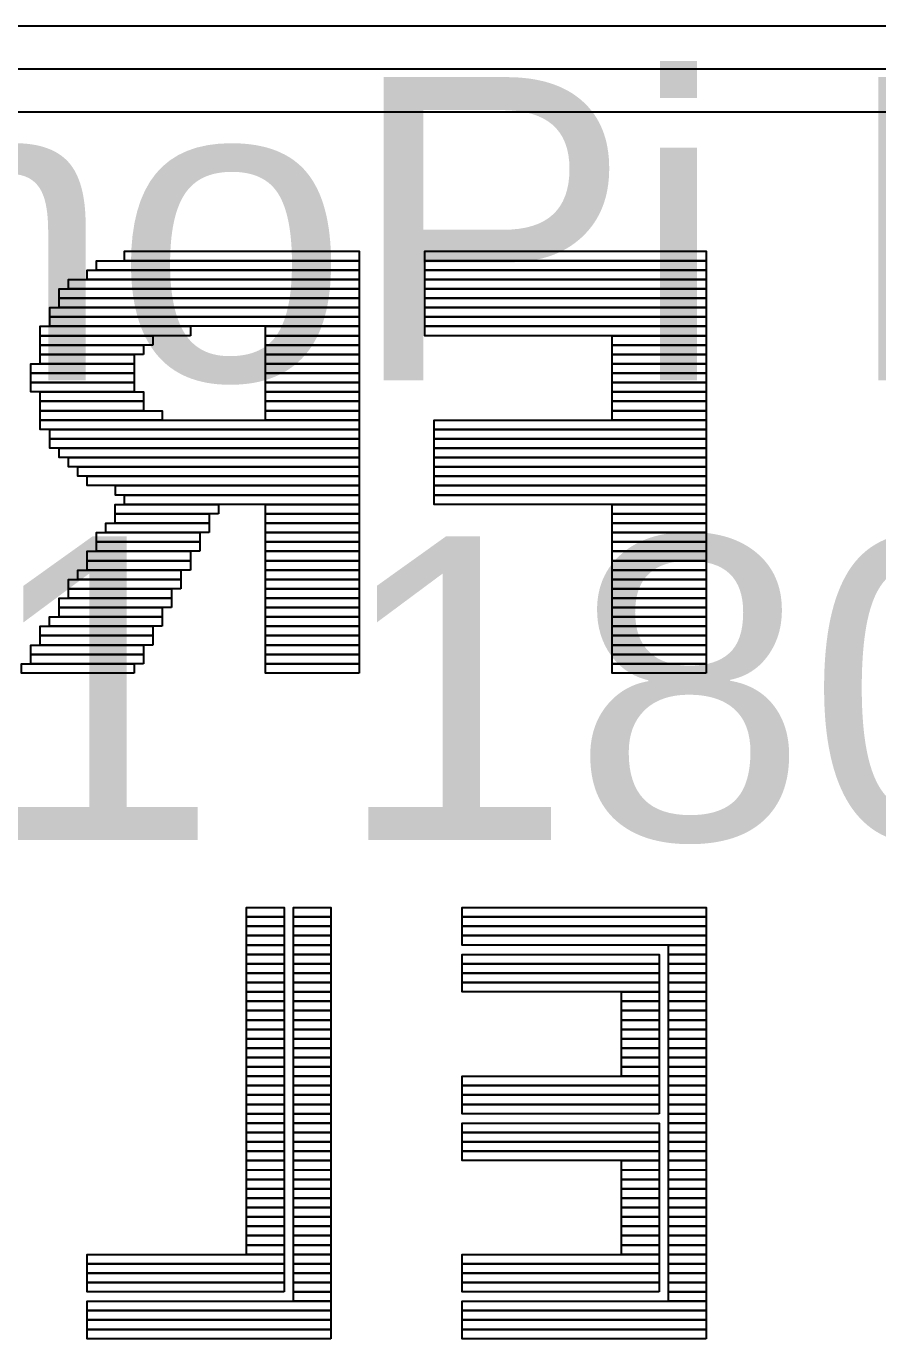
# Model space of a CAD drawing. Header units: millimetres. Extents: x -2.4 to 42.3, y -2.6 to 40.2.
# Drawn here: x 21.741 to 23.736, y 15.507 to 18.584 of the extents above; entities that cross this region are included whole.
import ezdxf

# ---------------------------------------------------------------- set-up
doc = ezdxf.new("R2010")
doc.units = ezdxf.units.MM
doc.header["$MEASUREMENT"] = 0
doc.layers.add('SILK-BOT', color=6, linetype='Continuous')
doc.layers.add('SILK-TOP', color=7, linetype='Continuous')

msp = doc.modelspace()

# ---------------------------------------------------------------- linework, layer by layer
at = {"layer": 'SILK-BOT'}
for p, q in [((27.8262, 18.5842), (13.8258, 18.5842)), ((27.8262, 18.4838), (13.8258, 18.4838)), ((13.8258, 18.3835), (27.8262, 18.3835))]:
    msp.add_line(p, q, dxfattribs=at)
for points in [[(22.5208, 18.0125), (21.9054, 18.0125), (21.9054, 18.0345), (22.5208, 18.0345), (22.5208, 18.0125)], [(22.5207, 18.0345), (21.9712, 18.0345), (21.9712, 18.0565), (22.5207, 18.0565), (22.5207, 18.0345)], [(23.334, 18.0345), (22.6746, 18.0345), (22.6746, 18.0565), (23.334, 18.0565), (23.334, 18.0345)], [(23.334, 18.0125), (22.6746, 18.0125), (22.6746, 18.0345), (23.334, 18.0345), (23.334, 18.0125)], [(22.5208, 17.9906), (21.8834, 17.9906), (21.8834, 18.0126), (22.5208, 18.0126), (22.5208, 17.9906)], [(23.334, 17.9906), (22.6746, 17.9906), (22.6746, 18.0126), (23.334, 18.0126), (23.334, 17.9906)], [(22.5208, 17.9686), (21.8394, 17.9686), (21.8394, 17.9906), (22.5208, 17.9906), (22.5208, 17.9686)], [(23.334, 17.9686), (22.6746, 17.9686), (22.6746, 17.9906), (23.334, 17.9906), (23.334, 17.9686)], [(22.5208, 17.9466), (21.8176, 17.9466), (21.8176, 17.9686), (22.5208, 17.9686), (22.5208, 17.9466)], [(22.5208, 17.9247), (21.8176, 17.9247), (21.8176, 17.9466), (22.5208, 17.9466), (22.5208, 17.9247)], [(23.334, 17.9466), (22.6746, 17.9466), (22.6746, 17.9686), (23.334, 17.9686), (23.334, 17.9466)], [(23.334, 17.9247), (22.6746, 17.9247), (22.6746, 17.9466), (23.334, 17.9466), (23.334, 17.9247)], [(22.5208, 17.9026), (21.7955, 17.9026), (21.7955, 17.9247), (22.5208, 17.9247), (22.5208, 17.9026)], [(23.334, 17.9026), (22.6746, 17.9026), (22.6746, 17.9247), (23.334, 17.9247), (23.334, 17.9026)], [(22.1252, 17.8587), (21.7735, 17.8587), (21.7735, 17.8807), (22.1252, 17.8807), (22.1252, 17.8587)], [(22.5208, 17.8807), (21.7955, 17.8807), (21.7955, 17.9027), (22.5208, 17.9027), (22.5208, 17.8807)], [(22.5208, 17.8587), (22.301, 17.8587), (22.301, 17.8807), (22.5208, 17.8807), (22.5208, 17.8587)], [(23.334, 17.8807), (22.6746, 17.8807), (22.6746, 17.9027), (23.334, 17.9027), (23.334, 17.8807)], [(23.334, 17.8587), (22.6746, 17.8587), (22.6746, 17.8807), (23.334, 17.8807), (23.334, 17.8587)], [(22.0371, 17.8367), (21.7734, 17.8367), (21.7734, 17.8587), (22.0371, 17.8587), (22.0371, 17.8367)], [(22.5208, 17.8367), (22.301, 17.8367), (22.301, 17.8587), (22.5208, 17.8587), (22.5208, 17.8367)], [(23.334, 17.8367), (23.1142, 17.8367), (23.1142, 17.8587), (23.334, 17.8587), (23.334, 17.8367)], [(22.0153, 17.8147), (21.7735, 17.8147), (21.7735, 17.8367), (22.0153, 17.8367), (22.0153, 17.8147)], [(22.5208, 17.8147), (22.301, 17.8147), (22.301, 17.8367), (22.5208, 17.8367), (22.5208, 17.8147)], [(23.334, 17.8147), (23.1142, 17.8147), (23.1142, 17.8367), (23.334, 17.8367), (23.334, 17.8147)], [(21.9933, 17.7708), (21.7515, 17.7708), (21.7515, 17.7929), (21.9933, 17.7929), (21.9933, 17.7708)], [(21.9933, 17.7929), (21.7735, 17.7929), (21.7735, 17.8148), (21.9933, 17.8148), (21.9933, 17.7929)], [(22.5208, 17.7929), (22.301, 17.7929), (22.301, 17.8148), (22.5208, 17.8148), (22.5208, 17.7929)], [(22.5208, 17.7708), (22.301, 17.7708), (22.301, 17.7929), (22.5208, 17.7929), (22.5208, 17.7708)], [(23.334, 17.7929), (23.1142, 17.7929), (23.1142, 17.8148), (23.334, 17.8148), (23.334, 17.7929)], [(23.334, 17.7708), (23.1142, 17.7708), (23.1142, 17.7929), (23.334, 17.7929), (23.334, 17.7708)], [(21.9933, 17.7488), (21.7515, 17.7488), (21.7515, 17.7708), (21.9933, 17.7708), (21.9933, 17.7488)], [(22.5208, 17.7488), (22.301, 17.7488), (22.301, 17.7708), (22.5208, 17.7708), (22.5208, 17.7488)], [(23.334, 17.7488), (23.1142, 17.7488), (23.1142, 17.7708), (23.334, 17.7708), (23.334, 17.7488)], [(21.9933, 17.7268), (21.7515, 17.7268), (21.7515, 17.7488), (21.9933, 17.7488), (21.9933, 17.7268)], [(22.0153, 17.7048), (21.7735, 17.7048), (21.7735, 17.7268), (22.0153, 17.7268), (22.0153, 17.7048)], [(22.5208, 17.7268), (22.301, 17.7268), (22.301, 17.7488), (22.5208, 17.7488), (22.5208, 17.7268)], [(22.5208, 17.7048), (22.301, 17.7048), (22.301, 17.7268), (22.5208, 17.7268), (22.5208, 17.7048)], [(23.334, 17.7268), (23.1142, 17.7268), (23.1142, 17.7488), (23.334, 17.7488), (23.334, 17.7268)], [(23.334, 17.7048), (23.1142, 17.7048), (23.1142, 17.7268), (23.334, 17.7268), (23.334, 17.7048)], [(22.0153, 17.6829), (21.7735, 17.6829), (21.7735, 17.7049), (22.0153, 17.7049), (22.0153, 17.6829)], [(22.5208, 17.6829), (22.301, 17.6829), (22.301, 17.7049), (22.5208, 17.7049), (22.5208, 17.6829)], [(23.334, 17.6829), (23.1142, 17.6829), (23.1142, 17.7049), (23.334, 17.7049), (23.334, 17.6829)], [(22.0592, 17.6609), (21.7734, 17.6609), (21.7734, 17.6829), (22.0592, 17.6829), (22.0592, 17.6609)], [(22.5208, 17.6609), (22.301, 17.6609), (22.301, 17.6829), (22.5208, 17.6829), (22.5208, 17.6609)], [(23.334, 17.6609), (23.1142, 17.6609), (23.1142, 17.6829), (23.334, 17.6829), (23.334, 17.6609)], [(22.5207, 17.6389), (21.7735, 17.6389), (21.7735, 17.6609), (22.5207, 17.6609), (22.5207, 17.6389)], [(22.5208, 17.6169), (21.7955, 17.6169), (21.7955, 17.6389), (22.5208, 17.6389), (22.5208, 17.6169)], [(23.334, 17.6389), (22.6966, 17.6389), (22.6966, 17.6609), (23.334, 17.6609), (23.334, 17.6389)], [(23.334, 17.6169), (22.6966, 17.6169), (22.6966, 17.6389), (23.334, 17.6389), (23.334, 17.6169)], [(22.5208, 17.595), (21.7955, 17.595), (21.7955, 17.617), (22.5208, 17.617), (22.5208, 17.595)], [(23.334, 17.595), (22.6966, 17.595), (22.6966, 17.617), (23.334, 17.617), (23.334, 17.595)], [(22.5208, 17.573), (21.8176, 17.573), (21.8176, 17.595), (22.5208, 17.595), (22.5208, 17.573)], [(22.5208, 17.551), (21.8394, 17.551), (21.8394, 17.573), (22.5208, 17.573), (22.5208, 17.551)], [(23.334, 17.573), (22.6966, 17.573), (22.6966, 17.595), (23.334, 17.595), (23.334, 17.573)], [(23.334, 17.551), (22.6966, 17.551), (22.6966, 17.573), (23.334, 17.573), (23.334, 17.551)], [(22.5208, 17.529), (21.8614, 17.529), (21.8614, 17.551), (22.5208, 17.551), (22.5208, 17.529)], [(23.334, 17.529), (22.6966, 17.529), (22.6966, 17.551), (23.334, 17.551), (23.334, 17.529)], [(22.5208, 17.5071), (21.8834, 17.5071), (21.8834, 17.529), (22.5208, 17.529), (22.5208, 17.5071)], [(23.334, 17.5071), (22.6966, 17.5071), (22.6966, 17.529), (23.334, 17.529), (23.334, 17.5071)], [(22.5208, 17.4851), (21.9494, 17.4851), (21.9494, 17.5072), (22.5208, 17.5072), (22.5208, 17.4851)], [(22.5207, 17.4631), (21.9712, 17.4631), (21.9712, 17.4851), (22.5207, 17.4851), (22.5207, 17.4631)], [(23.334, 17.4851), (22.6966, 17.4851), (22.6966, 17.5072), (23.334, 17.5072), (23.334, 17.4851)], [(23.334, 17.4631), (22.6966, 17.4631), (22.6966, 17.4851), (23.334, 17.4851), (23.334, 17.4631)], [(22.1911, 17.4411), (21.9493, 17.4411), (21.9493, 17.4631), (22.1911, 17.4631), (22.1911, 17.4411)], [(22.5208, 17.4411), (22.301, 17.4411), (22.301, 17.4631), (22.5208, 17.4631), (22.5208, 17.4411)], [(23.334, 17.4411), (23.1142, 17.4411), (23.1142, 17.4631), (23.334, 17.4631), (23.334, 17.4411)], [(22.169, 17.3971), (21.9274, 17.3971), (21.9274, 17.4191), (22.169, 17.4191), (22.169, 17.3971)], [(22.1691, 17.4191), (21.9493, 17.4191), (21.9493, 17.4411), (22.1691, 17.4411), (22.1691, 17.4191)], [(22.5208, 17.4191), (22.301, 17.4191), (22.301, 17.4411), (22.5208, 17.4411), (22.5208, 17.4191)], [(22.5208, 17.3971), (22.301, 17.3971), (22.301, 17.4191), (22.5208, 17.4191), (22.5208, 17.3971)], [(23.334, 17.4191), (23.1142, 17.4191), (23.1142, 17.4411), (23.334, 17.4411), (23.334, 17.4191)], [(23.334, 17.3971), (23.1142, 17.3971), (23.1142, 17.4191), (23.334, 17.4191), (23.334, 17.3971)], [(22.1472, 17.3753), (21.9054, 17.3753), (21.9054, 17.3972), (22.1472, 17.3972), (22.1472, 17.3753)], [(22.5208, 17.3753), (22.301, 17.3753), (22.301, 17.3972), (22.5208, 17.3972), (22.5208, 17.3753)], [(23.334, 17.3753), (23.1142, 17.3753), (23.1142, 17.3972), (23.334, 17.3972), (23.334, 17.3753)], [(22.1472, 17.3532), (21.9054, 17.3532), (21.9054, 17.3753), (22.1472, 17.3753), (22.1472, 17.3532)], [(22.5208, 17.3532), (22.301, 17.3532), (22.301, 17.3753), (22.5208, 17.3753), (22.5208, 17.3532)], [(23.334, 17.3532), (23.1142, 17.3532), (23.1142, 17.3753), (23.334, 17.3753), (23.334, 17.3532)], [(22.1252, 17.3312), (21.8834, 17.3312), (21.8834, 17.3532), (22.1252, 17.3532), (22.1252, 17.3312)], [(22.1252, 17.3092), (21.8834, 17.3092), (21.8834, 17.3312), (22.1252, 17.3312), (22.1252, 17.3092)], [(22.5208, 17.3312), (22.301, 17.3312), (22.301, 17.3532), (22.5208, 17.3532), (22.5208, 17.3312)], [(22.5208, 17.3092), (22.301, 17.3092), (22.301, 17.3312), (22.5208, 17.3312), (22.5208, 17.3092)], [(23.334, 17.3312), (23.1142, 17.3312), (23.1142, 17.3532), (23.334, 17.3532), (23.334, 17.3312)], [(23.334, 17.3092), (23.1142, 17.3092), (23.1142, 17.3312), (23.334, 17.3312), (23.334, 17.3092)], [(22.1032, 17.2873), (21.8614, 17.2873), (21.8614, 17.3093), (22.1032, 17.3093), (22.1032, 17.2873)], [(22.5208, 17.2873), (22.301, 17.2873), (22.301, 17.3093), (22.5208, 17.3093), (22.5208, 17.2873)], [(23.334, 17.2873), (23.1142, 17.2873), (23.1142, 17.3093), (23.334, 17.3093), (23.334, 17.2873)], [(22.1032, 17.2653), (21.8394, 17.2653), (21.8394, 17.2873), (22.1032, 17.2873), (22.1032, 17.2653)], [(22.0812, 17.2433), (21.8394, 17.2433), (21.8394, 17.2653), (22.0812, 17.2653), (22.0812, 17.2433)], [(22.5208, 17.2653), (22.301, 17.2653), (22.301, 17.2873), (22.5208, 17.2873), (22.5208, 17.2653)], [(22.5208, 17.2433), (22.301, 17.2433), (22.301, 17.2653), (22.5208, 17.2653), (22.5208, 17.2433)], [(23.334, 17.2653), (23.1142, 17.2653), (23.1142, 17.2873), (23.334, 17.2873), (23.334, 17.2653)], [(23.334, 17.2433), (23.1142, 17.2433), (23.1142, 17.2653), (23.334, 17.2653), (23.334, 17.2433)], [(22.0812, 17.2214), (21.8174, 17.2214), (21.8174, 17.2433), (22.0812, 17.2433), (22.0812, 17.2214)], [(22.5208, 17.2214), (22.301, 17.2214), (22.301, 17.2433), (22.5208, 17.2433), (22.5208, 17.2214)], [(23.334, 17.2214), (23.1142, 17.2214), (23.1142, 17.2433), (23.334, 17.2433), (23.334, 17.2214)], [(22.0592, 17.1993), (21.8174, 17.1993), (21.8174, 17.2214), (22.0592, 17.2214), (22.0592, 17.1993)], [(22.5208, 17.1993), (22.301, 17.1993), (22.301, 17.2214), (22.5208, 17.2214), (22.5208, 17.1993)], [(23.334, 17.1993), (23.1142, 17.1993), (23.1142, 17.2214), (23.334, 17.2214), (23.334, 17.1993)], [(22.0371, 17.1554), (21.7734, 17.1554), (21.7734, 17.1774), (22.0371, 17.1774), (22.0371, 17.1554)], [(22.0592, 17.1774), (21.7954, 17.1774), (21.7954, 17.1994), (22.0592, 17.1994), (22.0592, 17.1774)], [(22.5208, 17.1774), (22.301, 17.1774), (22.301, 17.1994), (22.5208, 17.1994), (22.5208, 17.1774)], [(22.5208, 17.1554), (22.301, 17.1554), (22.301, 17.1774), (22.5208, 17.1774), (22.5208, 17.1554)], [(23.334, 17.1774), (23.1142, 17.1774), (23.1142, 17.1994), (23.334, 17.1994), (23.334, 17.1774)], [(23.334, 17.1554), (23.1142, 17.1554), (23.1142, 17.1774), (23.334, 17.1774), (23.334, 17.1554)], [(22.0371, 17.1334), (21.7734, 17.1334), (21.7734, 17.1554), (22.0371, 17.1554), (22.0371, 17.1334)], [(22.5208, 17.1334), (22.301, 17.1334), (22.301, 17.1554), (22.5208, 17.1554), (22.5208, 17.1334)], [(23.334, 17.1334), (23.1142, 17.1334), (23.1142, 17.1554), (23.334, 17.1554), (23.334, 17.1334)], [(22.0153, 17.1114), (21.7515, 17.1114), (21.7515, 17.1334), (22.0153, 17.1334), (22.0153, 17.1114)], [(22.0153, 17.0894), (21.7515, 17.0894), (21.7515, 17.1114), (22.0153, 17.1114), (22.0153, 17.0894)], [(22.5208, 17.1114), (22.301, 17.1114), (22.301, 17.1334), (22.5208, 17.1334), (22.5208, 17.1114)], [(22.5208, 17.0894), (22.301, 17.0894), (22.301, 17.1114), (22.5208, 17.1114), (22.5208, 17.0894)], [(23.334, 17.1114), (23.1142, 17.1114), (23.1142, 17.1334), (23.334, 17.1334), (23.334, 17.1114)], [(23.334, 17.0894), (23.1142, 17.0894), (23.1142, 17.1114), (23.334, 17.1114), (23.334, 17.0894)], [(21.9932, 17.0675), (21.7296, 17.0675), (21.7296, 17.0896), (21.9932, 17.0896), (21.9932, 17.0675)], [(22.5208, 17.0675), (22.301, 17.0675), (22.301, 17.0896), (22.5208, 17.0896), (22.5208, 17.0675)], [(23.334, 17.0675), (23.1142, 17.0675), (23.1142, 17.0896), (23.334, 17.0896), (23.334, 17.0675)], [(22.3448, 16.496), (22.257, 16.496), (22.257, 16.5181), (22.3448, 16.5181), (22.3448, 16.496)], [(22.3448, 16.4741), (22.257, 16.4741), (22.257, 16.4961), (22.3448, 16.4961), (22.3448, 16.4741)], [(22.4548, 16.496), (22.3668, 16.496), (22.3668, 16.5181), (22.4548, 16.5181), (22.4548, 16.496)], [(22.4548, 16.4741), (22.3668, 16.4741), (22.3668, 16.4961), (22.4548, 16.4961), (22.4548, 16.4741)], [(23.334, 16.496), (22.7624, 16.496), (22.7624, 16.5181), (23.334, 16.5181), (23.334, 16.496)], [(23.334, 16.4741), (22.7624, 16.4741), (22.7624, 16.4961), (23.334, 16.4961), (23.334, 16.4741)], [(22.3448, 16.4521), (22.257, 16.4521), (22.257, 16.4741), (22.3448, 16.4741), (22.3448, 16.4521)], [(22.4548, 16.4521), (22.3668, 16.4521), (22.3668, 16.4741), (22.4548, 16.4741), (22.4548, 16.4521)], [(23.334, 16.4521), (22.7624, 16.4521), (22.7624, 16.4741), (23.334, 16.4741), (23.334, 16.4521)], [(22.3448, 16.4301), (22.257, 16.4301), (22.257, 16.4521), (22.3448, 16.4521), (22.3448, 16.4301)], [(22.4548, 16.4301), (22.3668, 16.4301), (22.3668, 16.4521), (22.4548, 16.4521), (22.4548, 16.4301)], [(23.334, 16.4301), (22.7624, 16.4301), (22.7624, 16.4521), (23.334, 16.4521), (23.334, 16.4301)], [(22.3448, 16.4081), (22.257, 16.4081), (22.257, 16.4301), (22.3448, 16.4301), (22.3448, 16.4081)], [(22.3448, 16.3863), (22.257, 16.3863), (22.257, 16.4082), (22.3448, 16.4082), (22.3448, 16.3863)], [(22.4548, 16.4081), (22.3668, 16.4081), (22.3668, 16.4301), (22.4548, 16.4301), (22.4548, 16.4081)], [(22.4548, 16.3863), (22.3668, 16.3863), (22.3668, 16.4082), (22.4548, 16.4082), (22.4548, 16.3863)], [(23.2241, 16.3863), (22.7625, 16.3863), (22.7625, 16.4082), (23.2241, 16.4082), (23.2241, 16.3863)], [(23.334, 16.4081), (23.246, 16.4081), (23.246, 16.4301), (23.334, 16.4301), (23.334, 16.4081)], [(23.334, 16.3863), (23.246, 16.3863), (23.246, 16.4082), (23.334, 16.4082), (23.334, 16.3863)], [(22.3448, 16.3642), (22.257, 16.3642), (22.257, 16.3863), (22.3448, 16.3863), (22.3448, 16.3642)], [(22.4548, 16.3642), (22.3668, 16.3642), (22.3668, 16.3863), (22.4548, 16.3863), (22.4548, 16.3642)], [(23.2241, 16.3642), (22.7625, 16.3642), (22.7625, 16.3863), (23.2241, 16.3863), (23.2241, 16.3642)], [(23.334, 16.3642), (23.246, 16.3642), (23.246, 16.3863), (23.334, 16.3863), (23.334, 16.3642)], [(22.3448, 16.3422), (22.257, 16.3422), (22.257, 16.3642), (22.3448, 16.3642), (22.3448, 16.3422)], [(22.3448, 16.3202), (22.257, 16.3202), (22.257, 16.3422), (22.3448, 16.3422), (22.3448, 16.3202)], [(22.4548, 16.3422), (22.3668, 16.3422), (22.3668, 16.3642), (22.4548, 16.3642), (22.4548, 16.3422)], [(22.4548, 16.3202), (22.3668, 16.3202), (22.3668, 16.3422), (22.4548, 16.3422), (22.4548, 16.3202)], [(23.2241, 16.3422), (22.7625, 16.3422), (22.7625, 16.3642), (23.2241, 16.3642), (23.2241, 16.3422)], [(23.2241, 16.3202), (22.7625, 16.3202), (22.7625, 16.3422), (23.2241, 16.3422), (23.2241, 16.3202)], [(23.334, 16.3422), (23.246, 16.3422), (23.246, 16.3642), (23.334, 16.3642), (23.334, 16.3422)], [(23.334, 16.3202), (23.246, 16.3202), (23.246, 16.3422), (23.334, 16.3422), (23.334, 16.3202)], [(22.3448, 16.2982), (22.257, 16.2982), (22.257, 16.3202), (22.3448, 16.3202), (22.3448, 16.2982)], [(22.4548, 16.2982), (22.3668, 16.2982), (22.3668, 16.3202), (22.4548, 16.3202), (22.4548, 16.2982)], [(23.2241, 16.2982), (23.1361, 16.2982), (23.1361, 16.3202), (23.2241, 16.3202), (23.2241, 16.2982)], [(23.334, 16.2982), (23.246, 16.2982), (23.246, 16.3202), (23.334, 16.3202), (23.334, 16.2982)], [(22.3448, 16.2763), (22.257, 16.2763), (22.257, 16.2983), (22.3448, 16.2983), (22.3448, 16.2763)], [(22.4548, 16.2763), (22.3668, 16.2763), (22.3668, 16.2983), (22.4548, 16.2983), (22.4548, 16.2763)], [(23.2241, 16.2763), (23.1361, 16.2763), (23.1361, 16.2983), (23.2241, 16.2983), (23.2241, 16.2763)], [(23.334, 16.2763), (23.246, 16.2763), (23.246, 16.2983), (23.334, 16.2983), (23.334, 16.2763)], [(22.3448, 16.2543), (22.257, 16.2543), (22.257, 16.2763), (22.3448, 16.2763), (22.3448, 16.2543)], [(22.3448, 16.2324), (22.257, 16.2324), (22.257, 16.2543), (22.3448, 16.2543), (22.3448, 16.2324)], [(22.4548, 16.2543), (22.3668, 16.2543), (22.3668, 16.2763), (22.4548, 16.2763), (22.4548, 16.2543)], [(22.4548, 16.2324), (22.3668, 16.2324), (22.3668, 16.2543), (22.4548, 16.2543), (22.4548, 16.2324)], [(23.2241, 16.2543), (23.1361, 16.2543), (23.1361, 16.2763), (23.2241, 16.2763), (23.2241, 16.2543)], [(23.2241, 16.2324), (23.1361, 16.2324), (23.1361, 16.2543), (23.2241, 16.2543), (23.2241, 16.2324)], [(23.334, 16.2543), (23.246, 16.2543), (23.246, 16.2763), (23.334, 16.2763), (23.334, 16.2543)], [(23.334, 16.2324), (23.246, 16.2324), (23.246, 16.2543), (23.334, 16.2543), (23.334, 16.2324)], [(22.3448, 16.2103), (22.257, 16.2103), (22.257, 16.2324), (22.3448, 16.2324), (22.3448, 16.2103)], [(22.4548, 16.2103), (22.3668, 16.2103), (22.3668, 16.2324), (22.4548, 16.2324), (22.4548, 16.2103)], [(23.2241, 16.2103), (23.1361, 16.2103), (23.1361, 16.2324), (23.2241, 16.2324), (23.2241, 16.2103)], [(23.334, 16.2103), (23.246, 16.2103), (23.246, 16.2324), (23.334, 16.2324), (23.334, 16.2103)], [(22.3448, 16.1884), (22.257, 16.1884), (22.257, 16.2104), (22.3448, 16.2104), (22.3448, 16.1884)], [(22.3448, 16.1664), (22.257, 16.1664), (22.257, 16.1884), (22.3448, 16.1884), (22.3448, 16.1664)], [(22.4548, 16.1884), (22.3668, 16.1884), (22.3668, 16.2104), (22.4548, 16.2104), (22.4548, 16.1884)], [(22.4548, 16.1664), (22.3668, 16.1664), (22.3668, 16.1884), (22.4548, 16.1884), (22.4548, 16.1664)], [(23.2241, 16.1884), (23.1361, 16.1884), (23.1361, 16.2104), (23.2241, 16.2104), (23.2241, 16.1884)], [(23.2241, 16.1664), (23.1361, 16.1664), (23.1361, 16.1884), (23.2241, 16.1884), (23.2241, 16.1664)], [(23.334, 16.1884), (23.246, 16.1884), (23.246, 16.2104), (23.334, 16.2104), (23.334, 16.1884)], [(23.334, 16.1664), (23.246, 16.1664), (23.246, 16.1884), (23.334, 16.1884), (23.334, 16.1664)], [(22.3448, 16.1444), (22.257, 16.1444), (22.257, 16.1664), (22.3448, 16.1664), (22.3448, 16.1444)], [(22.4548, 16.1444), (22.3668, 16.1444), (22.3668, 16.1664), (22.4548, 16.1664), (22.4548, 16.1444)], [(23.2241, 16.1444), (23.1361, 16.1444), (23.1361, 16.1664), (23.2241, 16.1664), (23.2241, 16.1444)], [(23.334, 16.1444), (23.246, 16.1444), (23.246, 16.1664), (23.334, 16.1664), (23.334, 16.1444)], [(22.3448, 16.1224), (22.257, 16.1224), (22.257, 16.1444), (22.3448, 16.1444), (22.3448, 16.1224)], [(22.4548, 16.1224), (22.3668, 16.1224), (22.3668, 16.1444), (22.4548, 16.1444), (22.4548, 16.1224)], [(23.2241, 16.1224), (23.1361, 16.1224), (23.1361, 16.1444), (23.2241, 16.1444), (23.2241, 16.1224)], [(23.334, 16.1224), (23.246, 16.1224), (23.246, 16.1444), (23.334, 16.1444), (23.334, 16.1224)], [(22.3448, 16.1004), (22.257, 16.1004), (22.257, 16.1224), (22.3448, 16.1224), (22.3448, 16.1004)], [(22.3448, 16.0785), (22.257, 16.0785), (22.257, 16.1006), (22.3448, 16.1006), (22.3448, 16.0785)], [(22.4548, 16.1004), (22.3668, 16.1004), (22.3668, 16.1224), (22.4548, 16.1224), (22.4548, 16.1004)], [(22.4548, 16.0785), (22.3668, 16.0785), (22.3668, 16.1006), (22.4548, 16.1006), (22.4548, 16.0785)], [(23.2241, 16.1004), (22.7625, 16.1004), (22.7625, 16.1224), (23.2241, 16.1224), (23.2241, 16.1004)], [(23.2241, 16.0785), (22.7625, 16.0785), (22.7625, 16.1006), (23.2241, 16.1006), (23.2241, 16.0785)], [(23.334, 16.1004), (23.246, 16.1004), (23.246, 16.1224), (23.334, 16.1224), (23.334, 16.1004)], [(23.334, 16.0785), (23.246, 16.0785), (23.246, 16.1006), (23.334, 16.1006), (23.334, 16.0785)], [(22.3448, 16.0565), (22.257, 16.0565), (22.257, 16.0785), (22.3448, 16.0785), (22.3448, 16.0565)], [(22.4548, 16.0565), (22.3668, 16.0565), (22.3668, 16.0785), (22.4548, 16.0785), (22.4548, 16.0565)], [(23.2241, 16.0565), (22.7625, 16.0565), (22.7625, 16.0785), (23.2241, 16.0785), (23.2241, 16.0565)], [(23.334, 16.0565), (23.246, 16.0565), (23.246, 16.0785), (23.334, 16.0785), (23.334, 16.0565)], [(22.3448, 16.0345), (22.257, 16.0345), (22.257, 16.0565), (22.3448, 16.0565), (22.3448, 16.0345)], [(22.3448, 16.0125), (22.257, 16.0125), (22.257, 16.0345), (22.3448, 16.0345), (22.3448, 16.0125)], [(22.4548, 16.0345), (22.3668, 16.0345), (22.3668, 16.0565), (22.4548, 16.0565), (22.4548, 16.0345)], [(22.4548, 16.0125), (22.3668, 16.0125), (22.3668, 16.0345), (22.4548, 16.0345), (22.4548, 16.0125)], [(23.2241, 16.0345), (22.7625, 16.0345), (22.7625, 16.0565), (23.2241, 16.0565), (23.2241, 16.0345)], [(23.334, 16.0345), (23.246, 16.0345), (23.246, 16.0565), (23.334, 16.0565), (23.334, 16.0345)], [(23.334, 16.0125), (23.246, 16.0125), (23.246, 16.0345), (23.334, 16.0345), (23.334, 16.0125)], [(22.3448, 15.9905), (22.257, 15.9905), (22.257, 16.0125), (22.3448, 16.0125), (22.3448, 15.9905)], [(22.4548, 15.9905), (22.3668, 15.9905), (22.3668, 16.0125), (22.4548, 16.0125), (22.4548, 15.9905)], [(23.2241, 15.9905), (22.7625, 15.9905), (22.7625, 16.0125), (23.2241, 16.0125), (23.2241, 15.9905)], [(23.334, 15.9905), (23.246, 15.9905), (23.246, 16.0125), (23.334, 16.0125), (23.334, 15.9905)], [(22.3448, 15.9687), (22.257, 15.9687), (22.257, 15.9906), (22.3448, 15.9906), (22.3448, 15.9687)], [(22.4548, 15.9687), (22.3668, 15.9687), (22.3668, 15.9906), (22.4548, 15.9906), (22.4548, 15.9687)], [(23.2241, 15.9687), (22.7625, 15.9687), (22.7625, 15.9906), (23.2241, 15.9906), (23.2241, 15.9687)], [(23.334, 15.9687), (23.246, 15.9687), (23.246, 15.9906), (23.334, 15.9906), (23.334, 15.9687)], [(22.3448, 15.9467), (22.257, 15.9467), (22.257, 15.9687), (22.3448, 15.9687), (22.3448, 15.9467)], [(22.3448, 15.9246), (22.257, 15.9246), (22.257, 15.9467), (22.3448, 15.9467), (22.3448, 15.9246)], [(22.4548, 15.9467), (22.3668, 15.9467), (22.3668, 15.9687), (22.4548, 15.9687), (22.4548, 15.9467)], [(22.4548, 15.9246), (22.3668, 15.9246), (22.3668, 15.9467), (22.4548, 15.9467), (22.4548, 15.9246)], [(23.2241, 15.9467), (22.7625, 15.9467), (22.7625, 15.9687), (23.2241, 15.9687), (23.2241, 15.9467)], [(23.2241, 15.9246), (22.7625, 15.9246), (22.7625, 15.9467), (23.2241, 15.9467), (23.2241, 15.9246)], [(23.334, 15.9467), (23.246, 15.9467), (23.246, 15.9687), (23.334, 15.9687), (23.334, 15.9467)], [(23.334, 15.9246), (23.246, 15.9246), (23.246, 15.9467), (23.334, 15.9467), (23.334, 15.9246)], [(22.3448, 15.9026), (22.257, 15.9026), (22.257, 15.9246), (22.3448, 15.9246), (22.3448, 15.9026)], [(22.4548, 15.9026), (22.3668, 15.9026), (22.3668, 15.9246), (22.4548, 15.9246), (22.4548, 15.9026)], [(23.2241, 15.9026), (23.1361, 15.9026), (23.1361, 15.9246), (23.2241, 15.9246), (23.2241, 15.9026)], [(23.334, 15.9026), (23.246, 15.9026), (23.246, 15.9246), (23.334, 15.9246), (23.334, 15.9026)], [(22.3448, 15.8807), (22.257, 15.8807), (22.257, 15.9027), (22.3448, 15.9027), (22.3448, 15.8807)], [(22.3448, 15.8587), (22.257, 15.8587), (22.257, 15.8807), (22.3448, 15.8807), (22.3448, 15.8587)], [(22.4548, 15.8807), (22.3668, 15.8807), (22.3668, 15.9027), (22.4548, 15.9027), (22.4548, 15.8807)], [(22.4548, 15.8587), (22.3668, 15.8587), (22.3668, 15.8807), (22.4548, 15.8807), (22.4548, 15.8587)], [(23.2241, 15.8807), (23.1361, 15.8807), (23.1361, 15.9027), (23.2241, 15.9027), (23.2241, 15.8807)], [(23.2241, 15.8587), (23.1361, 15.8587), (23.1361, 15.8807), (23.2241, 15.8807), (23.2241, 15.8587)], [(23.334, 15.8807), (23.246, 15.8807), (23.246, 15.9027), (23.334, 15.9027), (23.334, 15.8807)], [(23.334, 15.8587), (23.246, 15.8587), (23.246, 15.8807), (23.334, 15.8807), (23.334, 15.8587)], [(22.3448, 15.8367), (22.257, 15.8367), (22.257, 15.8587), (22.3448, 15.8587), (22.3448, 15.8367)], [(22.4548, 15.8367), (22.3668, 15.8367), (22.3668, 15.8587), (22.4548, 15.8587), (22.4548, 15.8367)], [(23.2241, 15.8367), (23.1361, 15.8367), (23.1361, 15.8587), (23.2241, 15.8587), (23.2241, 15.8367)], [(23.334, 15.8367), (23.246, 15.8367), (23.246, 15.8587), (23.334, 15.8587), (23.334, 15.8367)], [(22.3448, 15.8148), (22.257, 15.8148), (22.257, 15.8367), (22.3448, 15.8367), (22.3448, 15.8148)], [(22.4548, 15.8148), (22.3668, 15.8148), (22.3668, 15.8367), (22.4548, 15.8367), (22.4548, 15.8148)], [(23.2241, 15.8148), (23.1361, 15.8148), (23.1361, 15.8367), (23.2241, 15.8367), (23.2241, 15.8148)], [(23.334, 15.8148), (23.246, 15.8148), (23.246, 15.8367), (23.334, 15.8367), (23.334, 15.8148)], [(22.3448, 15.7928), (22.257, 15.7928), (22.257, 15.8149), (22.3448, 15.8149), (22.3448, 15.7928)], [(22.3448, 15.7708), (22.257, 15.7708), (22.257, 15.7928), (22.3448, 15.7928), (22.3448, 15.7708)], [(22.4548, 15.7928), (22.3668, 15.7928), (22.3668, 15.8149), (22.4548, 15.8149), (22.4548, 15.7928)], [(22.4548, 15.7708), (22.3668, 15.7708), (22.3668, 15.7928), (22.4548, 15.7928), (22.4548, 15.7708)], [(23.2241, 15.7928), (23.1361, 15.7928), (23.1361, 15.8149), (23.2241, 15.8149), (23.2241, 15.7928)], [(23.2241, 15.7708), (23.1361, 15.7708), (23.1361, 15.7928), (23.2241, 15.7928), (23.2241, 15.7708)], [(23.334, 15.7928), (23.246, 15.7928), (23.246, 15.8149), (23.334, 15.8149), (23.334, 15.7928)], [(23.334, 15.7708), (23.246, 15.7708), (23.246, 15.7928), (23.334, 15.7928), (23.334, 15.7708)], [(22.3448, 15.7488), (22.257, 15.7488), (22.257, 15.7708), (22.3448, 15.7708), (22.3448, 15.7488)], [(22.4548, 15.7488), (22.3668, 15.7488), (22.3668, 15.7708), (22.4548, 15.7708), (22.4548, 15.7488)], [(23.2241, 15.7488), (23.1361, 15.7488), (23.1361, 15.7708), (23.2241, 15.7708), (23.2241, 15.7488)], [(23.334, 15.7488), (23.246, 15.7488), (23.246, 15.7708), (23.334, 15.7708), (23.334, 15.7488)], [(22.3448, 15.7268), (22.257, 15.7268), (22.257, 15.7488), (22.3448, 15.7488), (22.3448, 15.7268)], [(22.3448, 15.7048), (22.257, 15.7048), (22.257, 15.7268), (22.3448, 15.7268), (22.3448, 15.7048)], [(22.4548, 15.7268), (22.3668, 15.7268), (22.3668, 15.7488), (22.4548, 15.7488), (22.4548, 15.7268)], [(22.4548, 15.7048), (22.3668, 15.7048), (22.3668, 15.7268), (22.4548, 15.7268), (22.4548, 15.7048)], [(23.2241, 15.7268), (23.1361, 15.7268), (23.1361, 15.7488), (23.2241, 15.7488), (23.2241, 15.7268)], [(23.2241, 15.7048), (23.1361, 15.7048), (23.1361, 15.7268), (23.2241, 15.7268), (23.2241, 15.7048)], [(23.334, 15.7268), (23.246, 15.7268), (23.246, 15.7488), (23.334, 15.7488), (23.334, 15.7268)], [(23.334, 15.7048), (23.246, 15.7048), (23.246, 15.7268), (23.334, 15.7268), (23.334, 15.7048)], [(22.3448, 15.683), (21.8833, 15.683), (21.8833, 15.7049), (22.3448, 15.7049), (22.3448, 15.683)], [(22.4548, 15.683), (22.3668, 15.683), (22.3668, 15.7049), (22.4548, 15.7049), (22.4548, 15.683)], [(23.2241, 15.683), (22.7625, 15.683), (22.7625, 15.7049), (23.2241, 15.7049), (23.2241, 15.683)], [(23.334, 15.683), (23.246, 15.683), (23.246, 15.7049), (23.334, 15.7049), (23.334, 15.683)], [(22.3448, 15.6609), (21.8833, 15.6609), (21.8833, 15.683), (22.3448, 15.683), (22.3448, 15.6609)], [(22.4548, 15.6609), (22.3668, 15.6609), (22.3668, 15.683), (22.4548, 15.683), (22.4548, 15.6609)], [(23.2241, 15.6609), (22.7625, 15.6609), (22.7625, 15.683), (23.2241, 15.683), (23.2241, 15.6609)], [(23.334, 15.6609), (23.246, 15.6609), (23.246, 15.683), (23.334, 15.683), (23.334, 15.6609)], [(22.3448, 15.6389), (21.8833, 15.6389), (21.8833, 15.6609), (22.3448, 15.6609), (22.3448, 15.6389)], [(22.3448, 15.6169), (21.8833, 15.6169), (21.8833, 15.6389), (22.3448, 15.6389), (22.3448, 15.6169)], [(22.4548, 15.6389), (22.3668, 15.6389), (22.3668, 15.6609), (22.4548, 15.6609), (22.4548, 15.6389)], [(22.4548, 15.6169), (22.3668, 15.6169), (22.3668, 15.6389), (22.4548, 15.6389), (22.4548, 15.6169)], [(23.2241, 15.6389), (22.7625, 15.6389), (22.7625, 15.6609), (23.2241, 15.6609), (23.2241, 15.6389)], [(23.2241, 15.6169), (22.7625, 15.6169), (22.7625, 15.6389), (23.2241, 15.6389), (23.2241, 15.6169)], [(23.334, 15.6389), (23.246, 15.6389), (23.246, 15.6609), (23.334, 15.6609), (23.334, 15.6389)], [(23.334, 15.6169), (23.246, 15.6169), (23.246, 15.6389), (23.334, 15.6389), (23.334, 15.6169)], [(22.4548, 15.595), (22.3668, 15.595), (22.3668, 15.617), (22.4548, 15.617), (22.4548, 15.595)], [(23.334, 15.595), (23.246, 15.595), (23.246, 15.617), (23.334, 15.617), (23.334, 15.595)], [(22.4548, 15.573), (21.8834, 15.573), (21.8834, 15.595), (22.4548, 15.595), (22.4548, 15.573)], [(22.4548, 15.551), (21.8834, 15.551), (21.8834, 15.573), (22.4548, 15.573), (22.4548, 15.551)], [(23.334, 15.573), (22.7624, 15.573), (22.7624, 15.595), (23.334, 15.595), (23.334, 15.573)], [(23.334, 15.551), (22.7624, 15.551), (22.7624, 15.573), (23.334, 15.573), (23.334, 15.551)], [(22.4548, 15.5291), (21.8834, 15.5291), (21.8834, 15.551), (22.4548, 15.551), (22.4548, 15.5291)], [(23.334, 15.5291), (22.7624, 15.5291), (22.7624, 15.551), (23.334, 15.551), (23.334, 15.5291)], [(22.4548, 15.507), (21.8834, 15.507), (21.8834, 15.5291), (22.4548, 15.5291), (22.4548, 15.507)], [(23.334, 15.507), (22.7624, 15.507), (22.7624, 15.5291), (23.334, 15.5291), (23.334, 15.507)]]:
    msp.add_lwpolyline(points, dxfattribs=at)

# ---------------------------------------------------------------- texts
at = {"layer": 'SILK-TOP', "char_height": 0.7112, "attachment_point": 7, "line_spacing_factor": 0.963855}
for s, insert, width in [('\\fArial;NanoPi NEO Core', (20.1219, 17.7436), 8.645793), ('\\fArial;V1.1 1802', (20.1473, 16.6666), 5.141205)]:
    msp.add_mtext(s, dxfattribs=dict(at, insert=insert, width=width))

doc.saveas('drawing.dxf')
